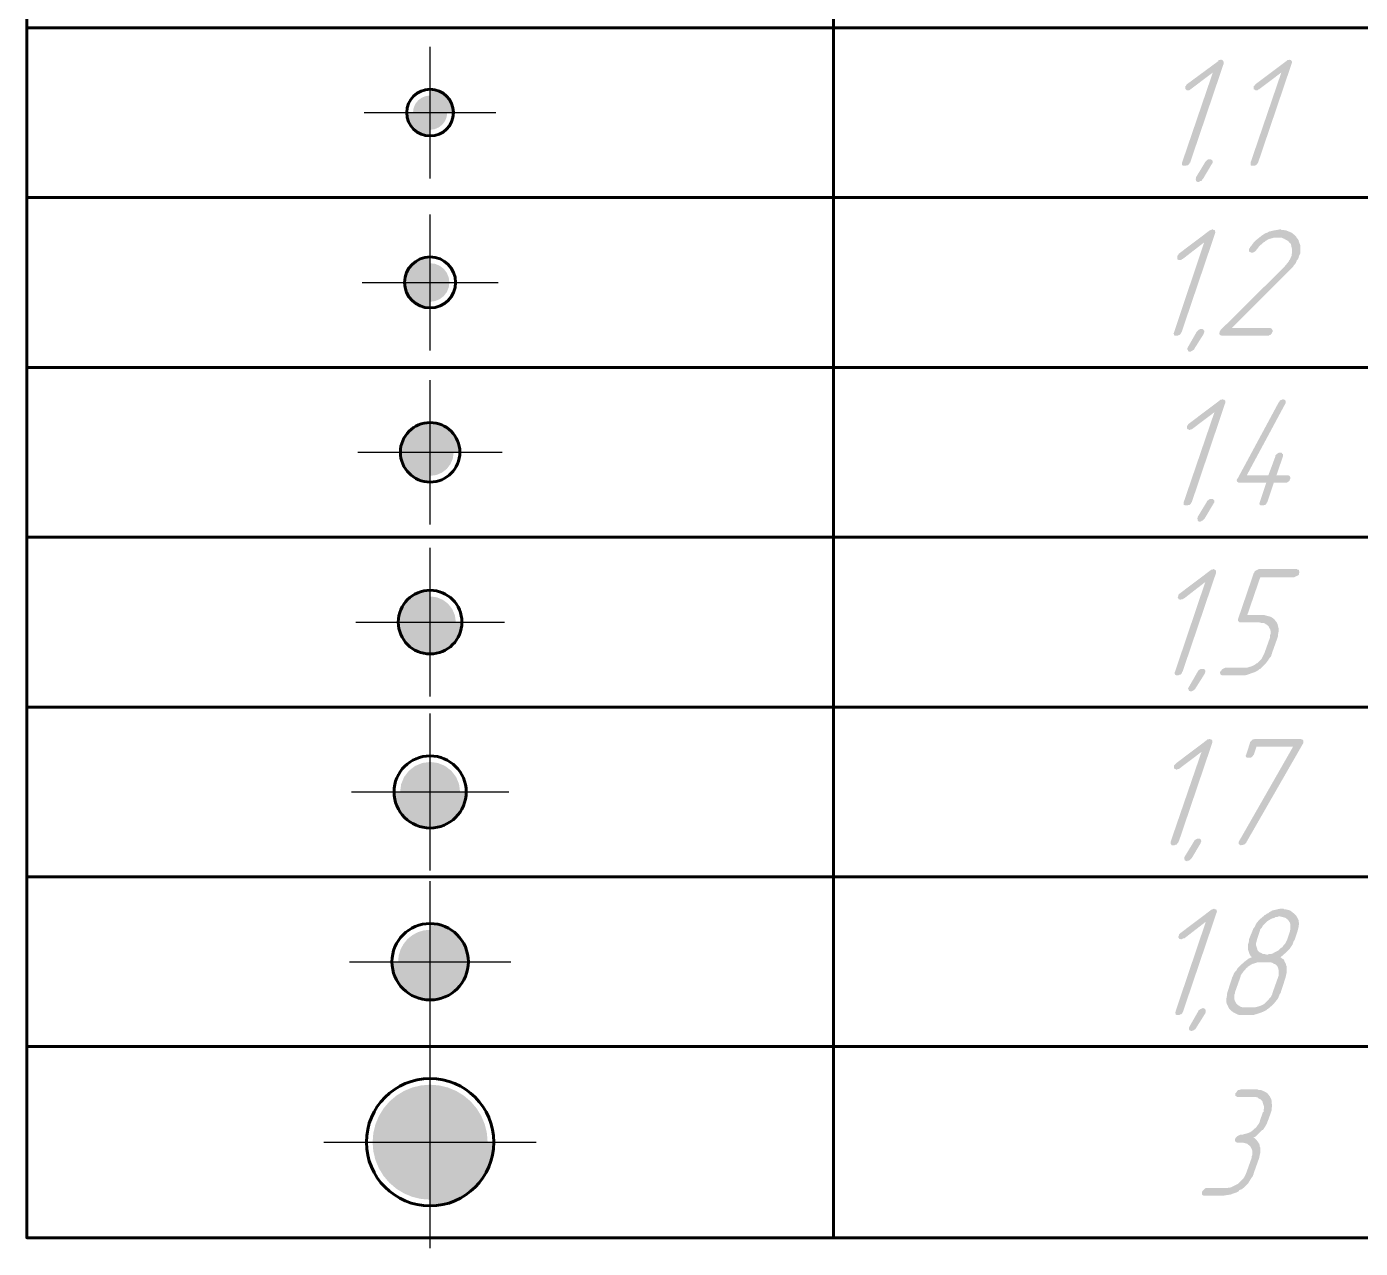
# Paper-space layout 'Layout1' of a CAD drawing. Extents: x -1 to 840, y -1 to 593.
# Drawn here: x 109.3 to 172.1, y 127.5 to 185 of the extents above; entities that cross this region are included whole.
import ezdxf

# ---------------------------------------------------------------- set-up
doc = ezdxf.new("R2010")
doc.units = 0
doc.header["$MEASUREMENT"] = 0
doc.layers.add('PDF _Геометрия', color=7, linetype='CONTINUOUS')
doc.layers.add('PDF _Сплошная заливка', color=7, linetype='CONTINUOUS')

psp = doc.layouts.get("Layout1")

# ---------------------------------------------------------------- hatches: boundary and pattern name
at = {"layer": 'PDF _Сплошная заливка', "transparency": 33554559}
for points in [[(165.594, 183.471), (165.619, 183.471), (165.645, 183.421), (165.67, 183.421), (165.67, 183.395), (165.67, 183.37), (165.67, 183.294), (164.095, 178.645), (164.07, 178.645), (164.07, 178.62), (164.044, 178.569), (163.994, 178.518), (163.968, 178.518), (163.943, 178.518), (163.892, 178.493), (163.841, 178.493), (163.841, 178.493), (163.816, 178.493), (163.79, 178.493), (163.74, 178.518), (163.714, 178.518), (163.714, 178.569), (163.714, 178.595), (163.714, 178.62), (163.714, 178.645), (165.162, 182.887), (164.121, 182.1), (164.121, 182.1), (164.095, 182.074), (164.044, 182.049), (163.994, 182.049), (163.994, 182.049), (163.943, 182.049), (163.917, 182.074), (163.892, 182.1), (163.867, 182.125), (163.867, 182.151), (163.867, 182.176), (163.867, 182.227), (163.867, 182.252), (163.892, 182.252), (163.917, 182.303), (163.968, 182.354), (165.416, 183.421), (165.416, 183.446), (165.442, 183.471), (165.492, 183.471), (165.543, 183.497), (165.569, 183.497)], [(168.795, 183.471), (168.846, 183.471), (168.871, 183.421), (168.871, 183.421), (168.897, 183.395), (168.897, 183.37), (168.871, 183.294), (167.296, 178.645), (167.296, 178.645), (167.271, 178.62), (167.245, 178.569), (167.195, 178.518), (167.195, 178.518), (167.169, 178.518), (167.118, 178.493), (167.068, 178.493), (167.042, 178.493), (167.042, 178.493), (166.991, 178.493), (166.941, 178.518), (166.941, 178.518), (166.941, 178.569), (166.941, 178.595), (166.941, 178.62), (166.941, 178.645), (168.389, 182.887), (167.347, 182.1), (167.322, 182.1), (167.296, 182.074), (167.271, 182.049), (167.22, 182.049), (167.195, 182.049), (167.169, 182.049), (167.144, 182.074), (167.093, 182.1), (167.093, 182.125), (167.093, 182.151), (167.093, 182.176), (167.093, 182.227), (167.093, 182.252), (167.118, 182.252), (167.144, 182.303), (167.195, 182.354), (168.617, 183.421), (168.643, 183.446), (168.668, 183.471), (168.719, 183.471), (168.77, 183.497), (168.77, 183.497)], [(128.293, 180.997), (128.293, 182.106), (128.581, 182.069), (128.848, 181.958), (129.078, 181.781), (129.254, 181.552), (129.365, 181.284), (129.403, 180.997)], [(128.293, 180.997), (128.293, 181.804), (128.502, 181.776), (128.697, 181.696), (128.864, 181.567), (128.992, 181.4), (129.073, 181.206), (129.1, 180.997)], [(128.293, 180.997), (128.293, 179.887), (128.006, 179.925), (127.738, 180.036), (127.509, 180.212), (127.332, 180.442), (127.222, 180.71), (127.184, 180.997)], [(128.293, 180.997), (128.293, 180.19), (128.085, 180.217), (127.89, 180.298), (127.723, 180.426), (127.594, 180.593), (127.514, 180.788), (127.486, 180.997)], [(165.061, 178.798), (165.111, 178.772), (165.111, 178.772), (165.137, 178.747), (165.162, 178.722), (165.162, 178.671), (165.162, 178.645), (165.162, 178.645), (165.111, 178.569), (164.705, 177.884), (164.654, 177.833), (164.629, 177.782), (164.603, 177.782), (164.578, 177.782), (164.553, 177.756), (164.502, 177.731), (164.502, 177.731), (164.476, 177.731), (164.451, 177.731), (164.4, 177.756), (164.375, 177.782), (164.375, 177.782), (164.375, 177.833), (164.349, 177.858), (164.375, 177.909), (164.375, 177.909), (164.375, 177.96), (164.806, 178.671), (164.832, 178.696), (164.883, 178.747), (164.908, 178.772), (164.908, 178.772), (164.959, 178.798), (164.984, 178.798), (165.01, 178.798), (165.035, 178.798)], [(165.188, 175.47), (165.238, 175.47), (165.264, 175.445), (165.264, 175.42), (165.264, 175.394), (165.289, 175.369), (165.264, 175.293), (163.689, 170.645), (163.689, 170.645), (163.663, 170.619), (163.638, 170.568), (163.587, 170.517), (163.587, 170.517), (163.562, 170.517), (163.511, 170.492), (163.435, 170.492), (163.435, 170.492), (163.435, 170.492), (163.384, 170.492), (163.333, 170.517), (163.333, 170.517), (163.333, 170.568), (163.308, 170.594), (163.333, 170.619), (163.333, 170.645), (164.756, 174.886), (163.74, 174.099), (163.714, 174.099), (163.689, 174.074), (163.663, 174.048), (163.613, 174.048), (163.587, 174.048), (163.562, 174.048), (163.511, 174.074), (163.485, 174.099), (163.485, 174.124), (163.485, 174.15), (163.485, 174.175), (163.485, 174.226), (163.485, 174.251), (163.485, 174.251), (163.536, 174.302), (163.562, 174.353), (165.01, 175.445), (165.01, 175.445), (165.061, 175.47), (165.086, 175.47), (165.137, 175.496), (165.162, 175.496)], [(168.389, 175.47), (168.439, 175.47), (168.49, 175.47), (168.617, 175.445), (168.744, 175.394), (168.871, 175.344), (168.998, 175.242), (169.049, 175.191), (169.1, 175.14), (169.1, 175.115), (169.125, 175.115), (169.125, 175.089), (169.151, 175.064), (169.202, 174.988), (169.227, 174.886), (169.278, 174.759), (169.278, 174.607), (169.278, 174.531), (169.278, 174.455), (169.278, 174.353), (169.227, 174.251), (169.227, 174.251), (169.227, 174.226), (169.202, 174.2), (169.202, 174.15), (169.176, 174.099), (169.125, 174.048), (169.075, 173.921), (169.049, 173.896), (169.049, 173.87), (169.024, 173.845), (168.973, 173.794), (168.948, 173.743), (168.871, 173.667), (168.82, 173.616), (168.744, 173.54), (166.051, 170.848), (167.88, 170.848), (167.88, 170.848), (167.931, 170.822), (167.957, 170.771), (167.957, 170.771), (167.982, 170.746), (167.982, 170.721), (167.982, 170.67), (167.957, 170.645), (167.957, 170.619), (167.931, 170.594), (167.88, 170.543), (167.88, 170.517), (167.83, 170.517), (167.804, 170.492), (167.728, 170.492), (165.594, 170.492), (165.569, 170.492), (165.518, 170.517), (165.492, 170.543), (165.492, 170.543), (165.467, 170.568), (165.467, 170.619), (165.492, 170.67), (165.492, 170.67), (165.492, 170.695), (165.543, 170.771), (168.516, 173.718), (168.643, 173.87), (168.744, 173.997), (168.744, 173.997), (168.744, 174.023), (168.77, 174.048), (168.795, 174.074), (168.82, 174.15), (168.871, 174.251), (168.871, 174.251), (168.871, 174.277), (168.871, 174.327), (168.897, 174.378), (168.897, 174.455), (168.897, 174.556), (168.871, 174.658), (168.846, 174.785), (168.82, 174.835), (168.77, 174.861), (168.77, 174.886), (168.77, 174.886), (168.744, 174.912), (168.719, 174.937), (168.643, 174.988), (168.541, 175.039), (168.541, 175.039), (168.516, 175.064), (168.49, 175.064), (168.439, 175.089), (168.389, 175.115), (168.338, 175.115), (168.211, 175.115), (168.16, 175.115), (168.109, 175.115), (168.058, 175.115), (167.982, 175.089), (167.88, 175.064), (167.804, 175.039), (167.703, 174.988), (167.703, 174.962), (167.652, 174.962), (167.601, 174.912), (167.55, 174.886), (167.474, 174.81), (167.372, 174.734), (167.296, 174.632), (167.195, 174.505), (167.195, 174.505), (167.169, 174.48), (167.144, 174.455), (167.093, 174.429), (167.093, 174.429), (167.068, 174.404), (167.042, 174.404), (166.991, 174.404), (166.991, 174.404), (166.966, 174.404), (166.915, 174.429), (166.89, 174.455), (166.864, 174.455), (166.864, 174.48), (166.864, 174.505), (166.864, 174.581), (166.915, 174.632), (166.915, 174.658), (166.915, 174.658), (166.941, 174.683), (166.966, 174.708), (167.017, 174.785), (167.093, 174.886), (167.195, 174.988), (167.322, 175.089), (167.449, 175.191), (167.601, 175.293), (167.601, 175.293), (167.601, 175.293), (167.652, 175.318), (167.728, 175.344), (167.804, 175.394), (167.931, 175.42), (168.033, 175.445), (168.185, 175.47), (168.312, 175.496), (168.363, 175.496)], [(128.293, 172.997), (127.083, 172.997), (127.124, 173.31), (127.245, 173.602), (127.437, 173.853), (127.688, 174.045), (127.98, 174.166), (128.293, 174.207)], [(128.293, 172.997), (127.385, 172.997), (127.416, 173.232), (127.507, 173.451), (127.651, 173.639), (127.839, 173.783), (128.058, 173.874), (128.293, 173.905)], [(128.293, 172.997), (128.293, 171.786), (127.98, 171.828), (127.688, 171.949), (127.437, 172.141), (127.245, 172.392), (127.124, 172.684), (127.083, 172.997)], [(128.293, 172.997), (128.293, 172.089), (128.058, 172.12), (127.839, 172.211), (127.651, 172.355), (127.507, 172.543), (127.416, 172.762), (127.385, 172.997)], [(164.68, 170.797), (164.705, 170.771), (164.73, 170.771), (164.73, 170.746), (164.756, 170.721), (164.756, 170.67), (164.756, 170.645), (164.756, 170.645), (164.73, 170.568), (164.298, 169.882), (164.273, 169.832), (164.222, 169.806), (164.197, 169.781), (164.197, 169.781), (164.146, 169.755), (164.121, 169.73), (164.095, 169.73), (164.095, 169.73), (164.044, 169.73), (164.019, 169.755), (163.994, 169.781), (163.994, 169.806), (163.968, 169.832), (163.968, 169.857), (163.968, 169.908), (163.968, 169.908), (163.994, 169.959), (164.4, 170.67), (164.451, 170.721), (164.476, 170.746), (164.502, 170.771), (164.502, 170.771), (164.553, 170.797), (164.603, 170.797), (164.629, 170.797), (164.629, 170.797)], [(165.67, 167.469), (165.696, 167.469), (165.721, 167.444), (165.746, 167.419), (165.746, 167.393), (165.746, 167.368), (165.746, 167.317), (164.171, 162.644), (164.146, 162.644), (164.146, 162.618), (164.121, 162.567), (164.07, 162.516), (164.044, 162.516), (164.019, 162.516), (163.968, 162.491), (163.917, 162.491), (163.917, 162.491), (163.892, 162.491), (163.867, 162.491), (163.816, 162.516), (163.79, 162.516), (163.79, 162.567), (163.79, 162.593), (163.79, 162.618), (163.79, 162.644), (165.238, 166.885), (164.197, 166.098), (164.197, 166.098), (164.171, 166.072), (164.121, 166.072), (164.07, 166.047), (164.044, 166.047), (164.019, 166.072), (163.994, 166.072), (163.968, 166.098), (163.943, 166.123), (163.943, 166.149), (163.943, 166.174), (163.943, 166.225), (163.943, 166.25), (163.968, 166.25), (163.994, 166.301), (164.044, 166.352), (165.492, 167.444), (165.492, 167.444), (165.518, 167.469), (165.569, 167.469), (165.619, 167.495), (165.619, 167.495)], [(168.516, 167.469), (168.541, 167.469), (168.566, 167.444), (168.592, 167.419), (168.592, 167.393), (168.592, 167.368), (168.592, 167.317), (168.566, 167.266), (166.763, 163.914), (167.779, 163.914), (168.109, 164.802), (168.109, 164.828), (168.109, 164.853), (168.135, 164.879), (168.185, 164.929), (168.211, 164.929), (168.236, 164.955), (168.287, 164.98), (168.338, 164.98), (168.363, 164.98), (168.389, 164.98), (168.414, 164.955), (168.439, 164.929), (168.439, 164.929), (168.465, 164.904), (168.465, 164.853), (168.465, 164.802), (168.16, 163.914), (168.719, 163.914), (168.719, 163.914), (168.77, 163.888), (168.795, 163.863), (168.795, 163.837), (168.82, 163.812), (168.82, 163.786), (168.82, 163.736), (168.795, 163.736), (168.795, 163.71), (168.77, 163.659), (168.719, 163.609), (168.719, 163.609), (168.668, 163.583), (168.643, 163.558), (168.566, 163.558), (168.033, 163.558), (167.728, 162.644), (167.728, 162.644), (167.703, 162.618), (167.677, 162.567), (167.627, 162.516), (167.627, 162.516), (167.601, 162.516), (167.55, 162.491), (167.474, 162.491), (167.474, 162.491), (167.474, 162.491), (167.423, 162.491), (167.372, 162.516), (167.372, 162.516), (167.372, 162.567), (167.347, 162.593), (167.372, 162.618), (167.372, 162.644), (167.677, 163.558), (166.407, 163.558), (166.382, 163.558), (166.356, 163.583), (166.305, 163.609), (166.305, 163.609), (166.305, 163.634), (166.28, 163.685), (166.305, 163.736), (166.331, 163.761), (168.262, 167.342), (168.262, 167.342), (168.287, 167.368), (168.312, 167.419), (168.338, 167.444), (168.465, 167.495), (168.49, 167.495)], [(128.293, 164.997), (126.881, 164.997), (126.929, 165.362), (127.07, 165.703), (127.295, 165.995), (127.587, 166.22), (127.928, 166.361), (128.293, 166.409)], [(128.293, 164.997), (127.184, 164.997), (127.222, 165.284), (127.332, 165.551), (127.509, 165.781), (127.738, 165.958), (128.006, 166.069), (128.293, 166.107)], [(128.293, 164.997), (128.293, 166.409), (128.659, 166.361), (129, 166.22), (129.292, 165.995), (129.517, 165.703), (129.658, 165.362), (129.706, 164.997)], [(128.293, 164.997), (128.293, 166.107), (128.581, 166.069), (128.848, 165.958), (129.078, 165.781), (129.254, 165.551), (129.365, 165.284), (129.403, 164.997)], [(128.293, 164.997), (128.293, 163.585), (127.928, 163.633), (127.587, 163.774), (127.295, 163.998), (127.07, 164.291), (126.929, 164.631), (126.881, 164.997)], [(128.293, 164.997), (128.293, 163.887), (128.006, 163.925), (127.738, 164.036), (127.509, 164.212), (127.332, 164.442), (127.222, 164.71), (127.184, 164.997)], [(165.137, 162.796), (165.162, 162.796), (165.188, 162.77), (165.213, 162.745), (165.238, 162.72), (165.238, 162.669), (165.238, 162.644), (165.238, 162.644), (165.188, 162.567), (164.781, 161.881), (164.73, 161.831), (164.705, 161.805), (164.68, 161.78), (164.654, 161.78), (164.629, 161.755), (164.578, 161.729), (164.578, 161.729), (164.553, 161.729), (164.502, 161.729), (164.476, 161.755), (164.451, 161.78), (164.451, 161.805), (164.451, 161.831), (164.425, 161.881), (164.451, 161.907), (164.451, 161.907), (164.451, 161.958), (164.883, 162.669), (164.908, 162.72), (164.959, 162.745), (164.984, 162.77), (164.984, 162.77), (165.035, 162.796), (165.061, 162.796), (165.086, 162.796), (165.111, 162.796)], [(165.238, 159.468), (165.264, 159.468), (165.289, 159.443), (165.315, 159.418), (165.315, 159.392), (165.315, 159.367), (165.315, 159.316), (163.74, 154.668), (163.714, 154.642), (163.714, 154.617), (163.689, 154.566), (163.638, 154.516), (163.613, 154.516), (163.587, 154.516), (163.536, 154.49), (163.485, 154.49), (163.485, 154.49), (163.46, 154.49), (163.435, 154.49), (163.384, 154.516), (163.384, 154.541), (163.358, 154.566), (163.358, 154.592), (163.358, 154.617), (163.384, 154.668), (164.806, 158.884), (163.79, 158.097), (163.765, 158.097), (163.74, 158.071), (163.689, 158.071), (163.638, 158.046), (163.638, 158.046), (163.587, 158.071), (163.562, 158.071), (163.536, 158.097), (163.536, 158.122), (163.511, 158.148), (163.511, 158.173), (163.536, 158.224), (163.536, 158.249), (163.536, 158.275), (163.562, 158.3), (163.613, 158.351), (165.061, 159.443), (165.061, 159.443), (165.086, 159.468), (165.137, 159.468), (165.188, 159.494), (165.213, 159.494)], [(169.151, 159.468), (169.202, 159.468), (169.227, 159.418), (169.227, 159.418), (169.227, 159.392), (169.252, 159.341), (169.227, 159.316), (169.227, 159.291), (169.227, 159.265), (169.202, 159.215), (169.151, 159.189), (169.125, 159.164), (169.1, 159.164), (169.049, 159.138), (168.998, 159.113), (167.398, 159.113), (166.788, 157.335), (167.55, 157.335), (167.576, 157.335), (167.652, 157.309), (167.753, 157.284), (167.855, 157.259), (167.957, 157.208), (168.058, 157.132), (168.135, 157.03), (168.16, 157.005), (168.185, 156.954), (168.211, 156.903), (168.236, 156.801), (168.262, 156.7), (168.262, 156.573), (168.236, 156.42), (168.236, 156.344), (168.211, 156.268), (167.957, 155.557), (167.957, 155.531), (167.957, 155.531), (167.957, 155.506), (167.931, 155.481), (167.906, 155.379), (167.83, 155.303), (167.753, 155.176), (167.652, 155.049), (167.525, 154.922), (167.398, 154.795), (167.398, 154.795), (167.372, 154.795), (167.347, 154.769), (167.322, 154.744), (167.271, 154.719), (167.245, 154.693), (167.144, 154.642), (166.991, 154.592), (166.864, 154.541), (166.687, 154.49), (166.534, 154.49), (165.619, 154.49), (165.594, 154.49), (165.543, 154.516), (165.518, 154.541), (165.518, 154.541), (165.518, 154.566), (165.492, 154.617), (165.518, 154.668), (165.518, 154.668), (165.543, 154.693), (165.569, 154.719), (165.594, 154.769), (165.619, 154.795), (165.645, 154.795), (165.696, 154.82), (165.746, 154.846), (166.712, 154.846), (166.763, 154.846), (166.839, 154.871), (166.915, 154.896), (167.017, 154.922), (167.118, 154.973), (167.22, 155.049), (167.245, 155.049), (167.271, 155.074), (167.322, 155.125), (167.372, 155.176), (167.449, 155.252), (167.499, 155.354), (167.55, 155.455), (167.601, 155.557), (167.855, 156.268), (167.855, 156.268), (167.855, 156.319), (167.855, 156.37), (167.88, 156.446), (167.88, 156.522), (167.88, 156.598), (167.855, 156.675), (167.804, 156.751), (167.804, 156.776), (167.779, 156.801), (167.753, 156.827), (167.703, 156.878), (167.652, 156.903), (167.576, 156.954), (167.474, 156.954), (167.372, 156.979), (166.458, 156.979), (166.432, 156.979), (166.407, 157.005), (166.382, 157.03), (166.356, 157.056), (166.356, 157.081), (166.356, 157.157), (167.093, 159.316), (167.093, 159.316), (167.118, 159.341), (167.118, 159.367), (167.144, 159.392), (167.169, 159.418), (167.22, 159.443), (167.271, 159.468), (167.322, 159.494), (169.125, 159.494)], [(128.293, 156.997), (126.786, 156.997), (126.815, 157.291), (126.901, 157.574), (127.04, 157.834), (127.227, 158.063), (127.456, 158.25), (127.716, 158.39), (127.999, 158.475), (128.293, 158.504)], [(128.293, 156.997), (127.083, 156.997), (127.124, 157.31), (127.245, 157.602), (127.437, 157.853), (127.688, 158.045), (127.98, 158.166), (128.293, 158.207)], [(128.293, 156.997), (128.293, 155.49), (127.999, 155.519), (127.716, 155.604), (127.456, 155.744), (127.227, 155.931), (127.04, 156.159), (126.901, 156.42), (126.815, 156.703), (126.786, 156.997)], [(128.293, 156.997), (128.293, 155.786), (127.98, 155.828), (127.688, 155.949), (127.437, 156.141), (127.245, 156.392), (127.124, 156.684), (127.083, 156.997)], [(128.293, 156.997), (129.801, 156.997), (129.772, 156.703), (129.686, 156.42), (129.547, 156.159), (129.359, 155.931), (129.131, 155.744), (128.87, 155.604), (128.588, 155.519), (128.293, 155.49)], [(128.293, 156.997), (129.504, 156.997), (129.463, 156.684), (129.342, 156.392), (129.15, 156.141), (128.899, 155.949), (128.607, 155.828), (128.293, 155.786)], [(164.705, 154.795), (164.756, 154.795), (164.781, 154.769), (164.781, 154.744), (164.806, 154.719), (164.806, 154.668), (164.806, 154.642), (164.806, 154.642), (164.781, 154.566), (164.349, 153.88), (164.324, 153.83), (164.273, 153.804), (164.248, 153.779), (164.248, 153.779), (164.197, 153.754), (164.171, 153.754), (164.146, 153.728), (164.121, 153.728), (164.095, 153.754), (164.044, 153.754), (164.044, 153.779), (164.019, 153.804), (164.019, 153.83), (163.994, 153.88), (164.019, 153.906), (164.019, 153.906), (164.044, 153.957), (164.451, 154.668), (164.476, 154.719), (164.527, 154.744), (164.553, 154.769), (164.553, 154.769), (164.603, 154.795), (164.629, 154.795), (164.654, 154.795), (164.68, 154.795)], [(165.061, 151.467), (165.086, 151.467), (165.111, 151.442), (165.137, 151.417), (165.137, 151.391), (165.137, 151.366), (165.137, 151.315), (163.562, 146.667), (163.536, 146.641), (163.536, 146.616), (163.485, 146.565), (163.46, 146.515), (163.435, 146.515), (163.409, 146.515), (163.358, 146.489), (163.308, 146.489), (163.308, 146.489), (163.282, 146.489), (163.231, 146.489), (163.206, 146.515), (163.181, 146.54), (163.181, 146.565), (163.181, 146.591), (163.181, 146.616), (163.181, 146.667), (164.629, 150.883), (163.587, 150.096), (163.587, 150.096), (163.562, 150.07), (163.511, 150.07), (163.46, 150.045), (163.435, 150.045), (163.409, 150.07), (163.384, 150.07), (163.358, 150.096), (163.333, 150.121), (163.333, 150.147), (163.333, 150.172), (163.333, 150.223), (163.333, 150.248), (163.358, 150.274), (163.384, 150.299), (163.435, 150.35), (164.883, 151.442), (164.883, 151.442), (164.908, 151.467), (164.959, 151.467), (165.01, 151.493), (165.01, 151.493)], [(169.329, 151.467), (169.379, 151.467), (169.405, 151.442), (169.405, 151.442), (169.43, 151.417), (169.43, 151.366), (169.43, 151.315), (169.405, 151.264), (166.737, 146.616), (166.737, 146.616), (166.737, 146.591), (166.687, 146.565), (166.636, 146.515), (166.509, 146.489), (166.509, 146.489), (166.483, 146.489), (166.458, 146.489), (166.407, 146.515), (166.407, 146.54), (166.382, 146.54), (166.382, 146.591), (166.382, 146.641), (166.407, 146.692), (168.948, 151.137), (167.22, 151.137), (167.093, 150.756), (167.093, 150.756), (167.068, 150.731), (167.042, 150.68), (166.991, 150.629), (166.966, 150.629), (166.941, 150.604), (166.915, 150.604), (166.839, 150.604), (166.839, 150.604), (166.814, 150.604), (166.788, 150.604), (166.737, 150.629), (166.737, 150.629), (166.712, 150.68), (166.712, 150.706), (166.737, 150.756), (166.915, 151.315), (166.915, 151.315), (166.915, 151.34), (166.941, 151.366), (166.966, 151.391), (166.991, 151.417), (167.042, 151.467), (167.093, 151.467), (167.144, 151.493), (169.303, 151.493)], [(128.293, 148.997), (128.293, 147.289), (127.96, 147.321), (127.639, 147.419), (127.344, 147.576), (127.085, 147.789), (126.873, 148.048), (126.715, 148.343), (126.618, 148.664), (126.585, 148.997)], [(128.293, 148.997), (128.293, 147.585), (127.928, 147.633), (127.587, 147.774), (127.295, 147.998), (127.07, 148.291), (126.929, 148.631), (126.881, 148.997)], [(128.293, 148.997), (130.002, 148.997), (129.969, 148.664), (129.872, 148.343), (129.714, 148.048), (129.502, 147.789), (129.242, 147.576), (128.947, 147.419), (128.627, 147.321), (128.293, 147.289)], [(128.293, 148.997), (129.706, 148.997), (129.658, 148.631), (129.517, 148.291), (129.292, 147.998), (129, 147.774), (128.659, 147.633), (128.293, 147.585)], [(164.527, 146.794), (164.553, 146.794), (164.578, 146.768), (164.603, 146.743), (164.603, 146.718), (164.629, 146.667), (164.603, 146.641), (164.603, 146.641), (164.578, 146.565), (164.171, 145.879), (164.121, 145.829), (164.095, 145.803), (164.07, 145.778), (164.044, 145.778), (164.019, 145.753), (163.968, 145.753), (163.968, 145.727), (163.943, 145.727), (163.892, 145.753), (163.867, 145.753), (163.841, 145.778), (163.841, 145.803), (163.816, 145.829), (163.816, 145.879), (163.816, 145.905), (163.816, 145.905), (163.841, 145.956), (164.273, 146.667), (164.298, 146.718), (164.349, 146.743), (164.349, 146.768), (164.375, 146.768), (164.425, 146.794), (164.451, 146.794), (164.476, 146.794), (164.476, 146.794)], [(165.264, 143.467), (165.289, 143.467), (165.34, 143.441), (165.34, 143.416), (165.34, 143.39), (165.365, 143.365), (165.34, 143.314), (163.765, 138.666), (163.765, 138.64), (163.74, 138.615), (163.714, 138.564), (163.663, 138.514), (163.663, 138.514), (163.613, 138.514), (163.587, 138.488), (163.511, 138.488), (163.511, 138.488), (163.485, 138.488), (163.46, 138.488), (163.409, 138.514), (163.409, 138.539), (163.409, 138.564), (163.384, 138.59), (163.409, 138.615), (163.409, 138.666), (164.832, 142.882), (163.816, 142.095), (163.79, 142.095), (163.765, 142.095), (163.714, 142.069), (163.663, 142.044), (163.663, 142.044), (163.638, 142.069), (163.587, 142.069), (163.562, 142.095), (163.562, 142.12), (163.536, 142.146), (163.536, 142.171), (163.562, 142.222), (163.562, 142.247), (163.562, 142.273), (163.587, 142.298), (163.638, 142.349), (165.086, 143.441), (165.086, 143.441), (165.111, 143.467), (165.162, 143.467), (165.213, 143.492), (165.238, 143.492)], [(128.293, 140.997), (128.293, 142.806), (128.646, 142.771), (128.986, 142.668), (129.298, 142.501), (129.572, 142.276), (129.798, 142.002), (129.965, 141.689), (130.068, 141.35), (130.102, 140.997)], [(128.293, 140.997), (128.293, 142.504), (128.588, 142.475), (128.87, 142.39), (129.131, 142.25), (129.359, 142.063), (129.547, 141.834), (129.686, 141.574), (129.772, 141.291), (129.801, 140.997)], [(128.293, 140.997), (128.293, 139.188), (127.94, 139.223), (127.601, 139.326), (127.288, 139.493), (127.014, 139.718), (126.789, 139.992), (126.622, 140.305), (126.519, 140.644), (126.484, 140.997)], [(128.293, 140.997), (128.293, 139.49), (127.999, 139.519), (127.716, 139.604), (127.456, 139.744), (127.227, 139.931), (127.04, 140.159), (126.901, 140.42), (126.815, 140.703), (126.786, 140.997)], [(128.293, 140.997), (129.801, 140.997), (129.772, 140.703), (129.686, 140.42), (129.547, 140.159), (129.359, 139.931), (129.131, 139.744), (128.87, 139.604), (128.588, 139.519), (128.293, 139.49)], [(128.293, 140.997), (130.102, 140.997), (130.068, 140.644), (129.965, 140.305), (129.798, 139.992), (129.572, 139.718), (129.298, 139.493), (128.986, 139.326), (128.646, 139.223), (128.293, 139.188)], [(164.756, 138.793), (164.781, 138.793), (164.806, 138.767), (164.806, 138.742), (164.832, 138.717), (164.832, 138.691), (164.832, 138.64), (164.832, 138.64), (164.806, 138.564), (164.375, 137.878), (164.349, 137.828), (164.298, 137.802), (164.273, 137.777), (164.273, 137.777), (164.222, 137.751), (164.197, 137.751), (164.171, 137.726), (164.171, 137.726), (164.121, 137.751), (164.07, 137.751), (164.07, 137.777), (164.044, 137.802), (164.044, 137.828), (164.044, 137.878), (164.044, 137.904), (164.044, 137.904), (164.07, 137.955), (164.476, 138.666), (164.502, 138.717), (164.553, 138.742), (164.578, 138.767), (164.578, 138.767), (164.629, 138.793), (164.654, 138.793), (164.705, 138.818), (164.705, 138.818)], [(167.271, 134.983), (167.322, 134.957), (167.423, 134.957), (167.55, 134.907), (167.652, 134.856), (167.753, 134.78), (167.83, 134.678), (167.855, 134.653), (167.855, 134.627), (167.906, 134.551), (167.931, 134.449), (167.931, 134.348), (167.957, 134.221), (167.931, 134.068), (167.931, 133.992), (167.906, 133.916), (167.779, 133.56), (167.728, 133.434), (167.703, 133.357), (167.652, 133.281), (167.652, 133.281), (167.652, 133.281), (167.627, 133.23), (167.576, 133.154), (167.525, 133.078), (167.499, 133.078), (167.474, 133.053), (167.449, 133.027), (167.398, 132.976), (167.347, 132.926), (167.271, 132.849), (167.195, 132.773), (167.093, 132.722), (167.093, 132.697), (167.118, 132.697), (167.144, 132.671), (167.195, 132.621), (167.245, 132.57), (167.296, 132.494), (167.347, 132.418), (167.372, 132.341), (167.372, 132.316), (167.372, 132.29), (167.398, 132.24), (167.398, 132.164), (167.398, 132.087), (167.398, 131.986), (167.372, 131.884), (167.347, 131.757), (167.093, 131.046), (167.093, 131.046), (167.093, 131.02), (167.093, 130.995), (167.068, 130.97), (167.042, 130.894), (166.966, 130.792), (166.89, 130.665), (166.814, 130.538), (166.687, 130.411), (166.534, 130.284), (166.534, 130.284), (166.509, 130.284), (166.483, 130.258), (166.458, 130.258), (166.407, 130.233), (166.382, 130.182), (166.28, 130.131), (166.128, 130.081), (166.001, 130.03), (165.823, 130.005), (165.67, 129.979), (164.756, 129.979), (164.73, 129.979), (164.68, 130.005), (164.654, 130.03), (164.654, 130.03), (164.654, 130.055), (164.654, 130.106), (164.654, 130.157), (164.654, 130.182), (164.68, 130.182), (164.705, 130.233), (164.73, 130.258), (164.756, 130.284), (164.781, 130.309), (164.832, 130.335), (164.908, 130.335), (165.848, 130.335), (165.899, 130.36), (165.975, 130.36), (166.051, 130.386), (166.153, 130.436), (166.255, 130.487), (166.356, 130.538), (166.382, 130.563), (166.407, 130.589), (166.458, 130.639), (166.509, 130.69), (166.585, 130.767), (166.636, 130.843), (166.687, 130.944), (166.737, 131.046), (166.991, 131.757), (166.991, 131.783), (166.991, 131.833), (167.017, 131.884), (167.017, 131.935), (167.017, 132.011), (167.017, 132.113), (166.991, 132.189), (166.941, 132.265), (166.941, 132.29), (166.941, 132.29), (166.89, 132.341), (166.839, 132.367), (166.788, 132.418), (166.712, 132.443), (166.61, 132.468), (166.509, 132.468), (166.331, 132.468), (166.28, 132.494), (166.255, 132.494), (166.229, 132.519), (166.229, 132.545), (166.204, 132.57), (166.204, 132.621), (166.229, 132.671), (166.229, 132.671), (166.229, 132.697), (166.255, 132.722), (166.305, 132.773), (166.305, 132.773), (166.356, 132.798), (166.407, 132.824), (166.458, 132.849), (166.509, 132.849), (166.559, 132.849), (166.636, 132.875), (166.737, 132.9), (166.814, 132.926), (166.941, 132.976), (167.042, 133.053), (167.042, 133.053), (167.068, 133.078), (167.118, 133.129), (167.195, 133.179), (167.245, 133.256), (167.322, 133.357), (167.372, 133.459), (167.398, 133.56), (167.525, 133.916), (167.55, 133.916), (167.55, 133.967), (167.55, 134.018), (167.576, 134.094), (167.576, 134.17), (167.55, 134.246), (167.525, 134.323), (167.499, 134.424), (167.499, 134.424), (167.474, 134.449), (167.449, 134.475), (167.398, 134.526), (167.322, 134.551), (167.271, 134.602), (167.169, 134.627), (167.068, 134.627), (166.331, 134.627), (166.305, 134.627), (166.28, 134.653), (166.229, 134.678), (166.229, 134.678), (166.229, 134.704), (166.229, 134.754), (166.229, 134.805), (166.229, 134.805), (166.255, 134.83), (166.28, 134.856), (166.305, 134.907), (166.331, 134.932), (166.356, 134.957), (166.407, 134.957), (166.483, 134.983), (167.22, 134.983)], [(128.293, 132.497), (131.303, 132.497), (131.266, 132.026), (131.156, 131.567), (130.975, 131.131), (130.728, 130.728), (130.422, 130.369), (130.063, 130.062), (129.66, 129.816), (129.223, 129.635), (128.764, 129.525), (128.293, 129.488)], [(128.293, 132.497), (131.002, 132.497), (130.969, 132.073), (130.87, 131.66), (130.707, 131.267), (130.485, 130.905), (130.209, 130.582), (129.885, 130.306), (129.523, 130.084), (129.13, 129.921), (128.717, 129.822), (128.293, 129.789)]]:
    psp.add_hatch(color=256, dxfattribs=at).paths.add_polyline_path(points)
at = {"layer": 'PDF _Сплошная заливка', "true_color": 0xffffff, "transparency": 33554559}
for points in [[(127.486, 180.997), (127.514, 181.206), (127.594, 181.4), (127.723, 181.567), (127.89, 181.696), (128.085, 181.776), (128.293, 181.804), (128.293, 180.997)], [(129.1, 180.997), (129.073, 180.788), (128.992, 180.593), (128.864, 180.426), (128.697, 180.298), (128.502, 180.217), (128.293, 180.19), (128.293, 180.997)], [(128.293, 173.905), (128.528, 173.874), (128.747, 173.783), (128.935, 173.639), (129.08, 173.451), (129.17, 173.232), (129.201, 172.997), (128.293, 172.997)], [(129.201, 172.997), (129.17, 172.762), (129.08, 172.543), (128.935, 172.355), (128.747, 172.211), (128.528, 172.12), (128.293, 172.089), (128.293, 172.997)], [(129.403, 164.997), (129.365, 164.71), (129.254, 164.442), (129.078, 164.212), (128.848, 164.036), (128.581, 163.925), (128.293, 163.887), (128.293, 164.997)], [(128.293, 158.207), (128.607, 158.166), (128.899, 158.045), (129.15, 157.853), (129.342, 157.602), (129.463, 157.31), (129.504, 156.997), (128.293, 156.997)], [(126.881, 148.997), (126.929, 149.362), (127.07, 149.703), (127.295, 149.995), (127.587, 150.22), (127.928, 150.361), (128.293, 150.409), (128.293, 148.997)], [(128.293, 150.409), (128.659, 150.361), (129, 150.22), (129.292, 149.995), (129.517, 149.703), (129.658, 149.362), (129.706, 148.997), (128.293, 148.997)], [(126.786, 140.997), (126.815, 141.291), (126.901, 141.574), (127.04, 141.834), (127.227, 142.063), (127.456, 142.25), (127.716, 142.39), (127.999, 142.475), (128.293, 142.504), (128.293, 140.997)], [(125.584, 132.497), (125.618, 132.921), (125.717, 133.334), (125.88, 133.727), (126.102, 134.089), (126.378, 134.412), (126.701, 134.688), (127.064, 134.91), (127.456, 135.073), (127.87, 135.172), (128.293, 135.205), (128.293, 132.497)], [(128.293, 135.205), (128.717, 135.172), (129.13, 135.073), (129.523, 134.91), (129.885, 134.688), (130.209, 134.412), (130.485, 134.089), (130.707, 133.727), (130.87, 133.334), (130.969, 132.921), (131.002, 132.497), (128.293, 132.497)], [(128.293, 129.789), (127.87, 129.822), (127.456, 129.921), (127.064, 130.084), (126.701, 130.306), (126.378, 130.582), (126.102, 130.905), (125.88, 131.267), (125.717, 131.66), (125.618, 132.073), (125.584, 132.497), (128.293, 132.497)]]:
    psp.add_hatch(color=7, dxfattribs=at).paths.add_polyline_path(points)
at = {"layer": 'PDF _Сплошная заливка', "transparency": 33554559}
h = psp.add_hatch(color=256, dxfattribs=at)
h.paths.add_polyline_path([(168.312, 143.136), (168.262, 143.136), (168.211, 143.111), (168.135, 143.111), (168.058, 143.06), (167.957, 143.035), (167.855, 142.984), (167.728, 142.908), (167.728, 142.908), (167.703, 142.882), (167.652, 142.831), (167.601, 142.781), (167.525, 142.705), (167.474, 142.603), (167.398, 142.527), (167.372, 142.425), (167.245, 142.044), (167.245, 142.019), (167.22, 141.993), (167.22, 141.943), (167.195, 141.866), (167.195, 141.79), (167.22, 141.714), (167.245, 141.638), (167.271, 141.536), (167.271, 141.536), (167.296, 141.511), (167.322, 141.485), (167.372, 141.435), (167.449, 141.409), (167.525, 141.358), (167.601, 141.358), (167.703, 141.333), (167.753, 141.333), (167.804, 141.358), (167.88, 141.358), (167.982, 141.384), (168.058, 141.435), (168.16, 141.485), (168.262, 141.536), (168.287, 141.561), (168.312, 141.587), (168.363, 141.638), (168.439, 141.688), (168.49, 141.765), (168.566, 141.841), (168.617, 141.943), (168.668, 142.044), (168.795, 142.425), (168.795, 142.425), (168.795, 142.476), (168.82, 142.527), (168.82, 142.577), (168.82, 142.679), (168.82, 142.755), (168.795, 142.831), (168.744, 142.908), (168.744, 142.933), (168.719, 142.933), (168.693, 142.984), (168.643, 143.009), (168.592, 143.06), (168.516, 143.086), (168.414, 143.111)], flags=0)
h.paths.add_polyline_path([(167.753, 140.977), (167.347, 140.977), (167.296, 140.977), (167.22, 140.952), (167.144, 140.927), (167.042, 140.901), (166.941, 140.85), (166.839, 140.774), (166.814, 140.774), (166.788, 140.723), (166.737, 140.698), (166.687, 140.622), (166.61, 140.546), (166.559, 140.469), (166.483, 140.368), (166.458, 140.266), (166.204, 139.555), (166.204, 139.529), (166.204, 139.504), (166.178, 139.453), (166.178, 139.377), (166.178, 139.301), (166.178, 139.225), (166.204, 139.148), (166.255, 139.047), (166.255, 139.047), (166.28, 139.021), (166.305, 138.996), (166.356, 138.945), (166.407, 138.92), (166.483, 138.869), (166.585, 138.844), (166.687, 138.844), (167.093, 138.844), (167.144, 138.844), (167.22, 138.869), (167.322, 138.895), (167.398, 138.92), (167.525, 138.971), (167.627, 139.047), (167.627, 139.047), (167.652, 139.072), (167.703, 139.123), (167.779, 139.199), (167.83, 139.276), (167.906, 139.352), (167.957, 139.453), (167.982, 139.555), (168.236, 140.266), (168.236, 140.291), (168.262, 140.317), (168.262, 140.368), (168.262, 140.444), (168.262, 140.52), (168.262, 140.596), (168.236, 140.698), (168.211, 140.774), (168.185, 140.774), (168.185, 140.799), (168.135, 140.85), (168.109, 140.876), (168.033, 140.901), (167.957, 140.952), (167.855, 140.977)], flags=0)
h.paths.add_polyline_path([(168.516, 143.467), (168.592, 143.467), (168.693, 143.441), (168.795, 143.416), (168.897, 143.339), (168.998, 143.263), (169.1, 143.162), (169.1, 143.162), (169.1, 143.136), (169.125, 143.111), (169.151, 143.06), (169.176, 143.009), (169.202, 142.958), (169.202, 142.882), (169.227, 142.831), (169.202, 142.628), (169.176, 142.527), (169.151, 142.425), (169.024, 142.044), (169.024, 142.044), (168.998, 141.993), (168.973, 141.968), (168.948, 141.892), (168.922, 141.816), (168.871, 141.739), (168.77, 141.587), (168.77, 141.587), (168.744, 141.561), (168.693, 141.511), (168.643, 141.46), (168.592, 141.409), (168.516, 141.358), (168.439, 141.282), (168.338, 141.206), (168.363, 141.206), (168.389, 141.18), (168.414, 141.155), (168.465, 141.13), (168.516, 141.079), (168.541, 141.003), (168.592, 140.927), (168.617, 140.825), (168.617, 140.825), (168.643, 140.774), (168.643, 140.723), (168.643, 140.673), (168.643, 140.571), (168.643, 140.495), (168.617, 140.393), (168.592, 140.266), (168.363, 139.555), (168.363, 139.529), (168.338, 139.529), (168.338, 139.504), (168.312, 139.479), (168.287, 139.403), (168.236, 139.276), (168.16, 139.174), (168.058, 139.047), (167.931, 138.92), (167.779, 138.793), (167.779, 138.793), (167.779, 138.767), (167.728, 138.767), (167.703, 138.742), (167.677, 138.717), (167.627, 138.691), (167.525, 138.64), (167.398, 138.59), (167.245, 138.539), (167.068, 138.488), (166.915, 138.488), (166.534, 138.488), (166.483, 138.488), (166.407, 138.488), (166.331, 138.514), (166.229, 138.564), (166.128, 138.615), (166.026, 138.691), (165.924, 138.793), (165.924, 138.818), (165.899, 138.844), (165.874, 138.92), (165.823, 138.996), (165.797, 139.123), (165.797, 139.25), (165.823, 139.377), (165.823, 139.453), (165.848, 139.555), (166.077, 140.266), (166.102, 140.291), (166.102, 140.317), (166.128, 140.368), (166.153, 140.444), (166.204, 140.52), (166.28, 140.596), (166.331, 140.698), (166.407, 140.774), (166.432, 140.799), (166.458, 140.825), (166.509, 140.876), (166.585, 140.927), (166.661, 141.003), (166.763, 141.079), (166.864, 141.155), (166.991, 141.206), (166.991, 141.231), (166.966, 141.231), (166.941, 141.282), (166.915, 141.307), (166.89, 141.358), (166.864, 141.435), (166.839, 141.511), (166.814, 141.587), (166.814, 141.587), (166.814, 141.612), (166.814, 141.663), (166.814, 141.714), (166.814, 141.79), (166.839, 141.866), (166.864, 141.968), (166.864, 142.044), (167.017, 142.425), (167.017, 142.425), (167.017, 142.425), (167.017, 142.45), (167.042, 142.476), (167.068, 142.552), (167.144, 142.654), (167.195, 142.781), (167.296, 142.908), (167.423, 143.035), (167.576, 143.162), (167.576, 143.187), (167.601, 143.187), (167.652, 143.213), (167.703, 143.263), (167.779, 143.289), (167.83, 143.339), (167.982, 143.416), (168.211, 143.467), (168.312, 143.492), (168.49, 143.492)], flags=0)

# ---------------------------------------------------------------- linework, layer by layer
at = {"layer": 'PDF _Геометрия', "lineweight": 60}
for points in [[(147.297, 127.997), (147.297, 136.997), (147.297, 144.997), (147.297, 152.997), (147.297, 160.997), (147.297, 168.997), (147.297, 176.997), (147.297, 184.997), (147.297, 192.997), (147.297, 200.997), (147.297, 208.997), (147.297, 216.997), (147.297, 231.997)], [(284.916, 216.997), (109.29, 216.997), (109.29, 208.997), (284.916, 208.997), (109.29, 208.997), (109.29, 200.997), (284.916, 200.997), (109.29, 200.997), (109.29, 192.997), (284.916, 192.997), (109.29, 192.997), (109.29, 184.997), (284.916, 184.997), (109.29, 184.997), (109.29, 176.997), (284.916, 176.997), (109.29, 176.997), (109.29, 168.997), (284.916, 168.997)], [(284.916, 160.997), (109.29, 160.997), (109.29, 168.997), (284.916, 168.997)], [(284.916, 160.997), (109.29, 160.997), (109.29, 152.997), (284.916, 152.997)], [(284.916, 127.997), (109.29, 127.997), (109.29, 136.997), (109.29, 144.997), (284.916, 144.997), (109.29, 144.997), (109.29, 152.997), (284.916, 152.997)], [(284.916, 136.997), (109.29, 136.997), (284.916, 136.997)]]:
    psp.add_lwpolyline(points, dxfattribs=at)
at = {"layer": 'PDF _Геометрия', "lineweight": 30}
for points in [[(128.293, 177.897), (128.293, 184.097)], [(128.293, 178.197), (128.293, 183.797)], [(125.193, 180.997), (131.394, 180.997)], [(125.493, 180.997), (131.094, 180.997)], [(128.293, 169.797), (128.293, 176.197)], [(128.293, 170.097), (128.293, 175.897)], [(125.093, 172.997), (131.494, 172.997)], [(125.393, 172.997), (131.194, 172.997)], [(128.293, 161.597), (128.293, 168.397)], [(128.293, 161.897), (128.293, 168.097)], [(124.893, 164.997), (131.694, 164.997)], [(125.193, 164.997), (131.394, 164.997)], [(128.293, 153.497), (128.293, 160.497)], [(128.293, 153.797), (128.293, 160.197)], [(124.793, 156.997), (131.794, 156.997)], [(125.093, 156.997), (131.494, 156.997)], [(128.293, 145.297), (128.293, 152.697)], [(128.293, 145.597), (128.293, 152.397)], [(124.593, 148.997), (131.994, 148.997)], [(124.893, 148.997), (131.694, 148.997)], [(128.293, 127.797), (128.293, 137.197), (128.293, 144.797)], [(128.293, 127.497), (128.293, 137.497), (128.293, 144.497)], [(124.493, 140.997), (132.094, 140.997)], [(124.793, 140.997), (131.794, 140.997)], [(123.292, 132.497), (133.294, 132.497)], [(123.592, 132.497), (132.994, 132.497)]]:
    psp.add_lwpolyline(points, dxfattribs=at)
at = {"layer": 'PDF _Геометрия', "lineweight": 60}
for centre, radius in [((128.293, 180.997), 1.1), ((128.293, 172.997), 1.2), ((128.293, 164.997), 1.4), ((128.293, 156.997), 1.5), ((128.294, 148.997), 1.7), ((128.294, 140.997), 1.8), ((128.294, 132.497), 3)]:
    psp.add_circle(centre, radius, dxfattribs=at)

doc.saveas('drawing.dxf')
